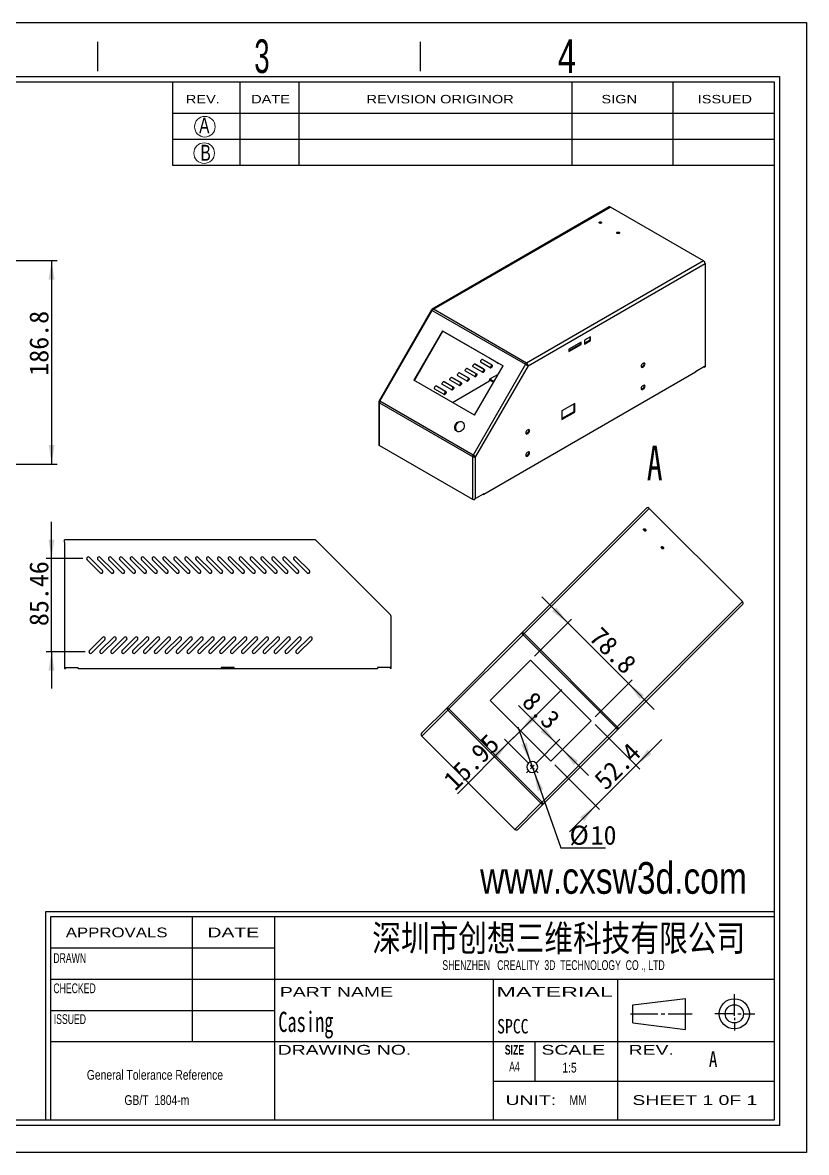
# Model space of a CAD drawing. Header units: millimetres. Extents: x 2 to 295, y 1 to 209.
# Drawn here: x 151.1 to 295.1, y 1.3 to 208.7 of the extents above; entities that cross this region are included whole.
import ezdxf

# ---------------------------------------------------------------- set-up
doc = ezdxf.new("R2010")
doc.units = ezdxf.units.MM
doc.linetypes.add('CENTER', pattern=[10.16, 6.35, -1.27, 1.27, -1.27])
doc.linetypes.add('CENTERX2', pattern=[20.32, 12.7, -2.54, 2.54, -2.54])
doc.layers.add('DIM', color=5, linetype='Continuous')
doc.layers.add('SLD-0', color=179, linetype='Continuous')
doc.layers.add('中心线', color=1, linetype='CENTER', lineweight=25)
doc.styles.add('SLDTEXTSTYLE0', font='arial.ttf', dxfattribs={"width": 0.7584})
doc.styles.add('SLDTEXTSTYLE1', font='arial.ttf', dxfattribs={"width": 0.63516})
doc.styles.add('SLDTEXTSTYLE10', font='', dxfattribs={"width": 0.8})
doc.styles.add('SLDTEXTSTYLE11', font='', dxfattribs={"width": 0.67})
doc.styles.add('SLDTEXTSTYLE12', font='')
doc.styles.add('SLDTEXTSTYLE2', font='GOTHIC.TTF', dxfattribs={"width": 0.7304})
doc.styles.add('SLDTEXTSTYLE3', font='GOTHIC.TTF', dxfattribs={"width": 0.61171})
doc.styles.add('SLDTEXTSTYLE4', font='arialbd.ttf', dxfattribs={"width": 0.63516})
doc.styles.add('SLDTEXTSTYLE5', font='arial.ttf', dxfattribs={"width": 1.422})
doc.styles.add('SLDTEXTSTYLE6', font='arial.ttf', dxfattribs={"width": 1.2324})
doc.styles.add('SLDTEXTSTYLE7', font='arial.ttf', dxfattribs={"width": 1.7064})
doc.styles.add('SLDTEXTSTYLE8', font='', dxfattribs={"width": 0.8, "bigfont": 'bigfont'})
doc.styles.add('SLDTEXTSTYLE9', font='', dxfattribs={"width": 0.8})
doc.styles.get('SLDTEXTSTYLE10').set_extended_font_data('宋体', bold=True)
doc.styles.get('SLDTEXTSTYLE11').set_extended_font_data('宋体')
doc.styles.get('SLDTEXTSTYLE12').set_extended_font_data('宋体')
doc.styles.get('SLDTEXTSTYLE8').set_extended_font_data('宋体', bold=True)
doc.styles.get('SLDTEXTSTYLE9').set_extended_font_data('宋体')
doc.dimstyles.new('SLDDIMSTYLE0', dxfattribs={"dimtxt": 3.5, "dimasz": 3.5, "dimexe": 0, "dimexo": 0.0625, "dimgap": 0.875, "dimtad": 2, "dimlfac": 5, "dimrnd": 1e-09, "dimzin": 12, "dimdsep": 46, "dimtxsty": 'SLDTEXTSTYLE11', "dimsah": 1, "dimcen": 0.09, "dimadec": 0, "dimazin": 3, "dimtfac": 1, "dimtofl": 0, "dimtmove": 0, "dimatfit": 3, "dimfxl": 0, "dimfrac": 2, "dimtolj": 1, "dimtzin": 12, "dimarcsym": 0})
doc.dimstyles.new('SLDDIMSTYLE1', dxfattribs={"dimtxt": 3.5, "dimasz": 3.5, "dimexe": 0, "dimexo": 0.0625, "dimgap": 0.875, "dimtad": 2, "dimlfac": 5, "dimrnd": 1e-09, "dimzin": 12, "dimdsep": 46, "dimtxsty": 'SLDTEXTSTYLE11', "dimsah": 1, "dimcen": 0.09, "dimadec": 0, "dimazin": 3, "dimtfac": 1, "dimtmove": 0, "dimatfit": 0, "dimfxl": 0, "dimfrac": 2, "dimtolj": 1, "dimtzin": 12, "dimarcsym": 0})
doc.dimstyles.new('SLDDIMSTYLE3', dxfattribs={"dimtxt": 3.5, "dimasz": 3.5, "dimexe": 0, "dimexo": 0.0625, "dimgap": 0.875, "dimtad": 0, "dimtih": 1, "dimtoh": 1, "dimlfac": 5, "dimrnd": 1e-09, "dimzin": 12, "dimdsep": 46, "dimtxsty": 'SLDTEXTSTYLE11', "dimsah": 1, "dimcen": 0, "dimadec": 0, "dimazin": 3, "dimtfac": 1, "dimtmove": 0, "dimatfit": 3, "dimfxl": 0, "dimfrac": 2, "dimtolj": 1, "dimtzin": 12, "dimarcsym": 0})

# ---------------------------------------------------------------- blocks, each defined once
blk = doc.blocks.new('SW_NOTE_0')
at = {"layer": 'SLD-0', "color": 0, "char_height": 1.7927, "attachment_point": 2, "style": 'SLDTEXTSTYLE0'}
for s, insert in [('General Tolerance Reference ', (13.02, 2.31)), (' GB/T  1804-m', (13.11, -2.32))]:
    blk.add_mtext(s, dxfattribs=dict(at, insert=insert))
blk = doc.blocks.new('_D_30')
at = {"layer": 'DIM'}
for p, q in [((132.64, 165), (157.48, 165)), ((156.48, 165), (156.48, 127.64)), ((139.19, 127.64), (157.48, 127.64))]:
    blk.add_line(p, q, dxfattribs=at)
for points in [[(156.48, 165), (155.94, 161.5), (157.02, 161.5)], [(156.48, 127.64), (157.02, 131.14), (155.94, 131.14)]]:
    blk.add_solid(points, dxfattribs=at)
at = {"layer": 'DIM', "insert": (152.4, 143.86), "char_height": 3.5, "attachment_point": 1, "rotation": 90, "style": 'SLDTEXTSTYLE12'}
blk.add_mtext('186.8', dxfattribs=at)
blk = doc.blocks.new('_D_31')
at = {"layer": 'DIM'}
for p, q in [((156.46, 110.29), (156.46, 117.02)), ((162.21, 110.29), (155.46, 110.29)), ((156.46, 93.2), (156.46, 110.29)), ((162.63, 93.2), (155.46, 93.2)), ((156.46, 93.2), (156.46, 86.47))]:
    blk.add_line(p, q, dxfattribs=at)
for points in [[(156.46, 110.29), (157, 113.79), (155.92, 113.79)], [(156.46, 93.2), (155.92, 89.7), (157, 89.7)]]:
    blk.add_solid(points, dxfattribs=at)
at = {"layer": 'DIM', "insert": (152.39, 97.9), "char_height": 3.5, "attachment_point": 1, "rotation": 90, "style": 'SLDTEXTSTYLE12'}
blk.add_mtext('85.46', dxfattribs=at)
blk = doc.blocks.new('_D_36')
at = {"layer": 'DIM'}
for p, q in [((256.3, 79.82), (264.5, 71.62)), ((263.79, 72.33), (268.55, 77.09)), ((248.89, 72.41), (257.09, 64.21)), ((256.38, 64.92), (263.79, 72.33)), ((256.38, 64.92), (251.62, 60.16))]:
    blk.add_line(p, q, dxfattribs=at)
for points in [[(263.79, 72.33), (266.65, 74.42), (265.89, 75.19)], [(256.38, 64.92), (253.53, 62.82), (254.29, 62.06)]]:
    blk.add_solid(points, dxfattribs=at)
at = {"layer": 'DIM', "insert": (255.77, 70.07), "char_height": 3.5, "attachment_point": 1, "rotation": 45, "style": 'SLDTEXTSTYLE12'}
blk.add_mtext('52.4', dxfattribs=at)
blk = doc.blocks.new('_D_37')
at = {"layer": 'DIM'}
for p, q in [((251.27, 98.49), (246.51, 103.25)), ((245.16, 92.38), (251.98, 99.2)), ((262.41, 87.35), (251.27, 98.49)), ((256.3, 81.24), (263.12, 88.05)), ((262.41, 87.35), (267.17, 82.59))]:
    blk.add_line(p, q, dxfattribs=at)
for points in [[(251.27, 98.49), (249.18, 101.35), (248.41, 100.59)], [(262.41, 87.35), (264.51, 84.49), (265.27, 85.25)]]:
    blk.add_solid(points, dxfattribs=at)
at = {"layer": 'DIM', "insert": (257.46, 98.06), "char_height": 3.5, "attachment_point": 1, "rotation": 315, "style": 'SLDTEXTSTYLE12'}
blk.add_mtext('78.8', dxfattribs=at)
blk = doc.blocks.new('_D_38')
at = {"layer": 'DIM'}
for p, q in [((249.14, 76.42), (242.24, 83.32)), ((245.46, 72.74), (249.84, 77.12)), ((249.14, 76.42), (250.31, 75.24)), ((250.31, 75.24), (255.07, 70.48))]:
    blk.add_line(p, q, dxfattribs=at)
for points in [[(249.14, 76.42), (247.04, 79.27), (246.28, 78.51)], [(250.31, 75.24), (252.4, 72.39), (253.16, 73.15)]]:
    blk.add_solid(points, dxfattribs=at)
at = {"layer": 'DIM', "insert": (245.12, 86.2), "char_height": 3.5, "attachment_point": 1, "rotation": 315, "style": 'SLDTEXTSTYLE12'}
blk.add_mtext('8.3', dxfattribs=at)
blk = doc.blocks.new('_D_39')
at = {"layer": 'DIM'}
for p, q in [((242.6, 78.7), (247.36, 83.46)), ((244.05, 72.74), (239.63, 77.16)), ((242.6, 78.7), (240.34, 76.45)), ((240.34, 76.45), (231, 67.11))]:
    blk.add_line(p, q, dxfattribs=at)
for points in [[(242.6, 78.7), (245.45, 80.8), (244.69, 81.56)], [(240.34, 76.45), (237.49, 74.35), (238.25, 73.59)]]:
    blk.add_solid(points, dxfattribs=at)
at = {"layer": 'DIM', "insert": (228.12, 69.99), "char_height": 3.5, "attachment_point": 1, "rotation": 45, "style": 'SLDTEXTSTYLE12'}
blk.add_mtext('15.95', dxfattribs=at)
blk = doc.blocks.new('_D_40')
at = {"layer": 'DIM'}
for p, q in [((244.42, 72.98), (242.17, 79.32)), ((244.42, 72.98), (245.09, 71.09)), ((245.09, 71.09), (250.01, 57.2)), ((250.01, 57.2), (258.19, 57.2))]:
    blk.add_line(p, q, dxfattribs=at)
blk.add_arc((244.75, 72.04), 1, 270, 334.5193, dxfattribs=at)
for points in [[(244.42, 72.98), (243.76, 76.46), (242.74, 76.1)], [(245.09, 71.09), (245.75, 67.61), (246.76, 67.97)]]:
    blk.add_solid(points, dxfattribs=at)
at = {"layer": 'DIM', "char_height": 3.5, "attachment_point": 1, "style": 'SLDTEXTSTYLE12'}
for s, insert in [('%%c', (251.6, 61.27)), ('10', (255.47, 61.27))]:
    blk.add_mtext(s, dxfattribs=dict(at, insert=insert))
blk = doc.blocks.new('SW_CENTERMARKSYMBOL_15')
at = {"layer": '中心线', "color": 0}
for p, q in [((-0.71, 0.71), (-1.06, 1.06)), ((0, 0), (-0.35, 0.35)), ((0, 0), (-0.35, -0.35)), ((0, 0), (0.35, 0.35)), ((0, 0), (0.35, -0.35)), ((0.71, 0.71), (1.06, 1.06)), ((-0.71, -0.71), (-1.06, -1.06)), ((0.71, -0.71), (1.06, -1.06))]:
    blk.add_line(p, q, dxfattribs=at)

msp = doc.modelspace()

# ---------------------------------------------------------------- linework, layer by layer
at = {"color": 7, "linetype": 'Continuous', "lineweight": 25}
for p, q in [((258.9082, 174.8434), (226.3989, 156.0762)), ((226.5989, 156.0564), (259.1082, 174.8236)), ((276.2201, 164.9451), (259.1082, 174.8236)), ((276.2201, 164.9451), (243.7109, 146.1779)), ((243.9937, 145.688), (276.503, 164.4552)), ((276.503, 164.4552), (276.503, 145.5114)), ((226.2525, 155.9298), (216.6182, 139.2427)), ((216.7646, 139.1582), (226.3989, 155.8453)), ((226.3989, 155.8453), (243.5109, 145.9668)), ((243.7109, 146.1779), (226.5989, 156.0564)), ((228.2591, 152.1108), (223.0191, 143.0349)), ((223.1191, 142.9771), (228.3591, 152.0531)), ((228.2591, 152.1108), (239.4031, 145.6775)), ((228.3591, 152.0531), (228.2591, 152.1108)), ((228.3591, 152.0531), (239.4031, 145.6775)), ((253.7341, 150.0209), (251.4714, 148.7146)), ((253.5927, 149.6779), (251.4714, 148.4533)), ((251.4714, 148.29), (253.7341, 149.5963)), ((253.5927, 149.9392), (253.5927, 149.6779)), ((253.7341, 149.5963), (253.5927, 149.6779)), ((253.7341, 149.5963), (253.7341, 150.0209)), ((255.4736, 151.025), (254.3423, 150.3719)), ((255.3322, 150.3881), (254.3423, 149.8166)), ((254.3423, 150.3719), (254.3423, 149.6534)), ((254.3423, 149.6534), (255.4736, 150.3065)), ((255.3322, 150.9434), (255.3322, 150.3881)), ((255.4736, 150.3065), (255.3322, 150.3881)), ((255.4736, 150.3065), (255.4736, 151.025)), ((251.4714, 148.7146), (251.4714, 148.29)), ((234.372, 144.2906), (232.8116, 145.1917)), ((232.8134, 145.1907), (234.5134, 144.209)), ((243.5109, 145.9668), (233.8766, 129.2796)), ((235.6277, 144.5058), (233.9277, 145.4875)), ((234.1631, 136.6016), (239.4031, 145.6775)), ((235.7862, 145.107), (234.2258, 146.0081)), ((234.2277, 146.0071), (235.9277, 145.0254)), ((243.9937, 145.688), (234.3594, 129.0009)), ((237.0419, 145.3222), (235.3419, 146.3039)), ((237.2005, 145.9234), (235.64, 146.8245)), ((235.6419, 146.8235), (237.3419, 145.8418)), ((238.4561, 146.1386), (236.7561, 147.1203)), ((237.3419, 145.8418), (237.2005, 145.9234)), ((264.9064, 145.5125), (265.0479, 145.5941)), ((265.0479, 145.4308), (264.9064, 145.5125)), ((265.1893, 146.1657), (265.0479, 146.0841)), ((265.1893, 145.5125), (265.0479, 145.5941)), ((265.0479, 145.4308), (265.1893, 145.5125)), ((274.7352, 144.6542), (276.3616, 145.5931)), ((276.2201, 145.5114), (276.3616, 145.4298)), ((276.3616, 145.4298), (276.3616, 145.5931)), ((276.503, 145.5114), (276.3616, 145.4298)), ((231.5436, 142.6578), (229.9832, 143.5589)), ((229.985, 143.5579), (231.685, 142.5761)), ((232.7992, 142.8729), (231.0992, 143.8546)), ((232.9578, 143.4742), (231.3974, 144.3753)), ((231.3992, 144.3743), (233.0992, 143.3926)), ((234.2134, 143.6893), (232.5134, 144.6711)), ((233.0992, 143.3926), (232.9578, 143.4742)), ((234.5134, 144.209), (234.372, 144.2906)), ((235.9277, 145.0254), (235.7862, 145.107)), ((274.7352, 144.4909), (235.8443, 122.0397)), ((236.905, 143.0622), (236.9757, 143.103)), ((236.9757, 143.2664), (238.5285, 144.1628)), ((236.9757, 143.103), (236.9757, 143.2664)), ((236.9757, 143.2664), (237.7522, 142.8181)), ((236.9757, 143.103), (237.6815, 142.6956)), ((274.7352, 144.6542), (274.7352, 144.4909)), ((234.1631, 136.6016), (223.0191, 143.0349)), ((228.5566, 140.4237), (226.8566, 141.4054)), ((228.7152, 141.025), (227.1547, 141.9261)), ((227.1566, 141.925), (228.8566, 140.9433)), ((229.9708, 141.2401), (228.2708, 142.2218)), ((230.1294, 141.8414), (228.5689, 142.7425)), ((228.5708, 142.7414), (230.2708, 141.7597)), ((228.8566, 140.9433), (228.7152, 141.025)), ((231.385, 142.0565), (229.685, 143.0382)), ((230.0798, 138.9588), (236.905, 142.8989)), ((230.2708, 141.7597), (230.1294, 141.8414)), ((231.685, 142.5761), (231.5436, 142.6578)), ((236.905, 142.8989), (236.905, 143.0622)), ((264.9064, 141.4298), (265.0479, 141.5114)), ((265.0479, 141.3481), (264.9064, 141.4298)), ((265.1893, 142.083), (265.0479, 142.0014)), ((265.1893, 141.4298), (265.0479, 141.5114)), ((265.0479, 141.3481), (265.1893, 141.4298)), ((216.5646, 139.0427), (216.5646, 131.2243)), ((233.8766, 129.2796), (216.7646, 139.1582)), ((216.6817, 138.8794), (233.7937, 129.0009)), ((216.6817, 131.061), (216.6817, 138.8794)), ((252.5462, 138.7364), (250.1986, 137.3811)), ((250.1986, 137.3811), (250.1986, 135.8134)), ((252.4048, 137.2503), (250.1986, 135.9767)), ((250.1986, 135.8134), (252.5462, 137.1686)), ((252.4048, 138.6547), (252.4048, 137.2503)), ((252.5462, 137.1686), (252.4048, 137.2503)), ((252.5462, 137.1686), (252.5462, 138.7364)), ((243.6932, 133.2664), (243.8346, 133.348)), ((243.8346, 133.1847), (243.6932, 133.2664)), ((243.9761, 133.9196), (243.8346, 133.838)), ((243.9761, 133.2664), (243.8346, 133.348)), ((243.8346, 133.1847), (243.9761, 133.2664)), ((216.6817, 131.061), (233.7937, 121.1825)), ((233.7937, 129.0009), (233.7937, 121.1825)), ((234.3594, 121.3458), (234.3594, 129.0009)), ((243.6932, 129.1837), (243.8346, 129.2653)), ((243.8346, 129.102), (243.6932, 129.1837)), ((243.9761, 129.8369), (243.8346, 129.7552)), ((243.9761, 129.1837), (243.8346, 129.2653)), ((243.8346, 129.102), (243.9761, 129.1837)), ((234.1801, 121.1227), (234.1801, 121.286)), ((235.8443, 122.203), (234.3594, 121.3458)), ((235.7029, 122.1213), (235.7029, 122.1214)), ((235.7029, 122.1213), (235.8443, 122.0397)), ((235.8443, 122.0397), (235.8443, 122.203)), ((265.7715, 119.5841), (242.784, 96.5966)), ((243.2668, 96.5138), (266.2544, 119.5013)), ((283.3663, 102.3893), (266.2544, 119.5013)), ((204.8136, 113.7145), (158.8386, 113.7145)), ((158.8386, 113.3145), (158.8386, 113.7145)), ((158.8386, 113.3145), (158.8386, 90.1145)), ((218.7215, 99.9724), (205.0965, 113.5974)), ((165.4045, 107.674), (163.0004, 110.0781)), ((163.4246, 110.5024), (165.8288, 108.0982)), ((167.4045, 107.674), (165.0004, 110.0781)), ((165.4246, 110.5024), (167.8288, 108.0982)), ((169.4045, 107.674), (167.0004, 110.0781)), ((167.4246, 110.5024), (169.8288, 108.0982)), ((171.4045, 107.674), (169.0004, 110.0781)), ((169.4246, 110.5024), (171.8288, 108.0982)), ((173.4045, 107.674), (171.0004, 110.0781)), ((171.4246, 110.5024), (173.8288, 108.0982)), ((175.4045, 107.674), (173.0004, 110.0781)), ((173.4246, 110.5024), (175.8288, 108.0982)), ((177.4045, 107.674), (175.0004, 110.0781)), ((175.4246, 110.5024), (177.8288, 108.0982)), ((179.4045, 107.674), (177.0004, 110.0781)), ((177.4246, 110.5024), (179.8288, 108.0982)), ((181.4045, 107.674), (179.0004, 110.0781)), ((179.4246, 110.5024), (181.8288, 108.0982)), ((183.4045, 107.674), (181.0004, 110.0781)), ((181.4246, 110.5024), (183.8288, 108.0982)), ((185.4045, 107.674), (183.0004, 110.0781)), ((183.4246, 110.5024), (185.8288, 108.0982)), ((187.4045, 107.674), (185.0004, 110.0781)), ((185.4246, 110.5024), (187.8288, 108.0982)), ((189.4045, 107.674), (187.0004, 110.0781)), ((187.4246, 110.5024), (189.8288, 108.0982)), ((191.4045, 107.674), (189.0004, 110.0781)), ((189.4246, 110.5024), (191.8288, 108.0982)), ((193.4045, 107.674), (191.0004, 110.0781)), ((191.4246, 110.5024), (193.8288, 108.0982)), ((195.4045, 107.674), (193.0004, 110.0781)), ((193.4246, 110.5024), (195.8288, 108.0982)), ((197.4045, 107.674), (195.0004, 110.0781)), ((195.4246, 110.5024), (197.8288, 108.0982)), ((199.4045, 107.674), (197.0004, 110.0781)), ((197.4246, 110.5024), (199.8288, 108.0982)), ((201.4045, 107.674), (199.0004, 110.0781)), ((199.4246, 110.5024), (201.8288, 108.0982)), ((203.4045, 107.674), (201.0004, 110.0781)), ((201.4246, 110.5024), (203.8288, 108.0982)), ((283.3663, 102.3893), (260.3788, 79.4018)), ((260.4617, 78.9189), (283.4492, 101.9064)), ((218.8386, 90.1145), (218.8386, 99.6895)), ((163.4208, 93.4097), (165.825, 95.8139)), ((165.4208, 93.4097), (167.825, 95.8139)), ((167.4208, 93.4097), (169.825, 95.8139)), ((169.4208, 93.4097), (171.825, 95.8139)), ((171.4208, 93.4097), (173.825, 95.8139)), ((173.4208, 93.4097), (175.825, 95.8139)), ((175.4208, 93.4097), (177.825, 95.8139)), ((177.4208, 93.4097), (179.825, 95.8139)), ((179.4208, 93.4097), (181.825, 95.8139)), ((181.4208, 93.4097), (183.825, 95.8139)), ((183.4208, 93.4097), (185.825, 95.8139)), ((185.4208, 93.4097), (187.825, 95.8139)), ((187.4208, 93.4097), (189.825, 95.8139)), ((189.4208, 93.4097), (191.825, 95.8139)), ((191.4208, 93.4097), (193.825, 95.8139)), ((193.4208, 93.4097), (195.825, 95.8139)), ((195.4208, 93.4097), (197.825, 95.8139)), ((197.4208, 93.4097), (199.825, 95.8139)), ((199.4208, 93.4097), (201.825, 95.8139)), ((201.4208, 93.4097), (203.825, 95.8139)), ((229.159, 82.9716), (242.784, 96.5966)), ((229.4419, 82.6888), (243.0668, 96.3138)), ((242.784, 96.5966), (243.0668, 96.3138)), ((243.0668, 96.3138), (243.1751, 96.422)), ((243.0668, 96.3138), (260.1788, 79.2018)), ((243.1751, 96.422), (243.2668, 96.5138)), ((260.3788, 79.4018), (243.2668, 96.5138)), ((166.2492, 95.3896), (163.8451, 92.9855)), ((168.2492, 95.3896), (165.8451, 92.9855)), ((170.2492, 95.3896), (167.8451, 92.9855)), ((172.2492, 95.3896), (169.8451, 92.9855)), ((174.2492, 95.3896), (171.8451, 92.9855)), ((176.2492, 95.3896), (173.8451, 92.9855)), ((178.2492, 95.3896), (175.8451, 92.9855)), ((180.2492, 95.3896), (177.8451, 92.9855)), ((182.2492, 95.3896), (179.8451, 92.9855)), ((184.2492, 95.3896), (181.8451, 92.9855)), ((186.2492, 95.3896), (183.8451, 92.9855)), ((188.2492, 95.3896), (185.8451, 92.9855)), ((190.2492, 95.3896), (187.8451, 92.9855)), ((192.2492, 95.3896), (189.8451, 92.9855)), ((194.2492, 95.3896), (191.8451, 92.9855)), ((196.2492, 95.3896), (193.8451, 92.9855)), ((198.2492, 95.3896), (195.8451, 92.9855)), ((200.2492, 95.3896), (197.8451, 92.9855)), ((202.2492, 95.3896), (199.8451, 92.9855)), ((204.2492, 95.3896), (201.8451, 92.9855)), ((244.4498, 91.6721), (237.0393, 84.2617)), ((244.4498, 91.6721), (255.5938, 80.5281)), ((158.8386, 90.1145), (159.0386, 90.1145)), ((159.0386, 90.3145), (161.3386, 90.3145)), ((159.0386, 90.3145), (159.0386, 90.1145)), ((161.3386, 90.1145), (161.3386, 90.3145)), ((161.3386, 90.1145), (187.6386, 90.1145)), ((190.0386, 90.3145), (187.6386, 90.3145)), ((187.6386, 90.3145), (187.6386, 90.1145)), ((187.6386, 90.1145), (190.0386, 90.1145)), ((190.0386, 90.1145), (190.0386, 90.3145)), ((190.0386, 90.1145), (216.3386, 90.1145)), ((218.4386, 90.3145), (216.3386, 90.3145)), ((216.3386, 90.3145), (216.3386, 90.1145)), ((218.6386, 90.3145), (218.4386, 90.3145)), ((218.6386, 90.3145), (218.6386, 90.1145)), ((218.8386, 90.1145), (218.6386, 90.1145)), ((229.159, 82.9716), (224.4715, 78.2841)), ((229.2419, 82.8888), (229.159, 82.9716)), ((248.1833, 73.1177), (237.0393, 84.2617)), ((224.4544, 77.7013), (229.2419, 82.4888)), ((229.4419, 82.6888), (229.2419, 82.8888)), ((229.2419, 82.4888), (229.4419, 82.6888)), ((229.2419, 82.4888), (246.3539, 65.3768)), ((246.5539, 65.5768), (229.4419, 82.6888)), ((260.1788, 79.2018), (246.5539, 65.5768)), ((260.4617, 78.9189), (246.8367, 65.2939)), ((248.1833, 73.1177), (255.5938, 80.5281)), ((260.3788, 79.4018), (260.1788, 79.2018)), ((260.1788, 79.2018), (260.3788, 79.0018)), ((260.3788, 79.0018), (260.4617, 78.9189)), ((224.4094, 78.1462), (224.3094, 78.0462)), ((224.4544, 77.7013), (241.5663, 60.5893)), ((246.3539, 65.3768), (241.5663, 60.5893)), ((242.1492, 60.6064), (246.8367, 65.2939)), ((246.4456, 65.4686), (246.3539, 65.3768)), ((246.5539, 65.5768), (246.4456, 65.4686)), ((246.8367, 65.2939), (246.5539, 65.5768)), ((241.9113, 60.4443), (242.0113, 60.5443))]:
    msp.add_line(p, q, dxfattribs=at)
at = {"color": 8, "linetype": 'Continuous', "lineweight": 25}
for p, q in [((257.4465, 171.8641), (257.4465, 172.0682)), ((260.6991, 169.9864), (260.6991, 170.1905)), ((265.285, 115.4206), (265.535, 115.6706)), ((268.5377, 112.1679), (268.7877, 112.4179))]:
    msp.add_line(p, q, dxfattribs=at)
at = {"color": 7, "linetype": 'Continuous', "lineweight": 25, "flags": 128}
for points in [[(257.0929, 171.8641), (257.0387, 171.9109), (257.0197, 171.9662), (257.0387, 172.0214), (257.0929, 172.0682), (257.174, 172.0995), (257.2697, 172.1105), (257.3653, 172.0995), (257.4465, 172.0682)], [(257.4465, 172.0682), (257.5006, 172.0214), (257.5197, 171.9662), (257.5006, 171.9109), (257.4465, 171.8641), (257.3653, 171.8328), (257.2697, 171.8219), (257.174, 171.8328), (257.0929, 171.8641)], [(260.3456, 169.9864), (260.2914, 170.0332), (260.2724, 170.0884), (260.2914, 170.1437), (260.3456, 170.1905), (260.4267, 170.2218), (260.5224, 170.2328), (260.618, 170.2218), (260.6991, 170.1905)], [(260.6991, 170.1905), (260.7533, 170.1437), (260.7724, 170.0884), (260.7533, 170.0332), (260.6991, 169.9864), (260.618, 169.9551), (260.5224, 169.9441), (260.4267, 169.9551), (260.3456, 169.9864)], [(232.5134, 144.6711), (232.4764, 144.7074), (232.4554, 144.763), (232.4523, 144.833), (232.4675, 144.9115), (232.4995, 144.9916), (232.5456, 145.0665), (232.6019, 145.1297), (232.6634, 145.1758)], [(233.9277, 145.4875), (233.8906, 145.5238), (233.8696, 145.5794), (233.8665, 145.6494), (233.8817, 145.7279), (233.9137, 145.808), (233.9598, 145.8829), (234.0161, 145.9461), (234.0777, 145.9922)], [(235.3419, 146.3039), (235.3048, 146.3402), (235.2838, 146.3958), (235.2808, 146.4658), (235.2959, 146.5443), (235.3279, 146.6244), (235.374, 146.6993), (235.4303, 146.7625), (235.4919, 146.8086)], [(237.0505, 145.4186), (237.112, 145.4647), (237.1683, 145.528), (237.2144, 145.6029), (237.2464, 145.683), (237.2616, 145.7615), (237.2585, 145.8315), (237.2375, 145.8871), (237.2005, 145.9234)], [(237.3419, 145.8418), (237.379, 145.8054), (237.3999, 145.7499), (237.403, 145.6798), (237.3879, 145.6014), (237.3559, 145.5212), (237.3097, 145.4463), (237.2535, 145.3831), (237.1919, 145.337)], [(243.5109, 145.9668), (243.5396, 145.9502), (243.5699, 145.9327), (243.6016, 145.9144), (243.6344, 145.8955), (243.6678, 145.8761), (243.7017, 145.8566), (243.7357, 145.837), (243.7695, 145.8175)], [(243.7695, 145.8175), (243.8027, 145.7983), (243.835, 145.7797), (243.8661, 145.7617), (243.8957, 145.7446), (243.9235, 145.7285), (243.9493, 145.7136), (243.9728, 145.7001), (243.9937, 145.688)], [(265.0479, 146.0841), (264.9396, 145.9967), (264.8479, 145.873), (264.7865, 145.7316), (264.765, 145.5942), (264.7865, 145.4816), (264.8479, 145.411), (264.9396, 145.3932), (265.0479, 145.4308)], [(264.7901, 145.4742), (264.7982, 145.4749), (264.9064, 145.5125)], [(265.1893, 145.5125), (265.2975, 145.5998), (265.3893, 145.7236), (265.4506, 145.865), (265.4721, 146.0024), (265.4506, 146.1149), (265.3893, 146.1855), (265.2975, 146.2033), (265.1893, 146.1657)], [(229.685, 143.0382), (229.6479, 143.0746), (229.627, 143.1301), (229.6239, 143.2002), (229.639, 143.2786), (229.671, 143.3588), (229.7172, 143.4337), (229.7734, 143.4969), (229.835, 143.543)], [(231.0992, 143.8546), (231.0621, 143.891), (231.0412, 143.9466), (231.0381, 144.0166), (231.0532, 144.0951), (231.0853, 144.1752), (231.1314, 144.2501), (231.1877, 144.3133), (231.2492, 144.3594)], [(232.8078, 142.9694), (232.8694, 143.0155), (232.9257, 143.0787), (232.9718, 143.1536), (233.0038, 143.2338), (233.0189, 143.3122), (233.0159, 143.3823), (232.9949, 143.4379), (232.9578, 143.4742)], [(233.0992, 143.3926), (233.1363, 143.3562), (233.1573, 143.3006), (233.1603, 143.2306), (233.1452, 143.1521), (233.1132, 143.072), (233.0671, 142.9971), (233.0108, 142.9339), (232.9492, 142.8878)], [(234.222, 143.7858), (234.2836, 143.8319), (234.3399, 143.8952), (234.386, 143.9701), (234.418, 144.0502), (234.4331, 144.1287), (234.4301, 144.1987), (234.4091, 144.2543), (234.372, 144.2906)], [(234.5134, 144.209), (234.5505, 144.1726), (234.5715, 144.1171), (234.5746, 144.047), (234.5594, 143.9686), (234.5274, 143.8884), (234.4813, 143.8135), (234.425, 143.7503), (234.3634, 143.7042)], [(235.6362, 144.6022), (235.6978, 144.6483), (235.7541, 144.7116), (235.8002, 144.7865), (235.8322, 144.8666), (235.8473, 144.9451), (235.8443, 145.0151), (235.8233, 145.0707), (235.7862, 145.107)], [(235.9277, 145.0254), (235.9647, 144.989), (235.9857, 144.9335), (235.9888, 144.8634), (235.9736, 144.785), (235.9416, 144.7048), (235.8955, 144.6299), (235.8392, 144.5667), (235.7777, 144.5206)], [(226.8566, 141.4054), (226.8195, 141.4418), (226.7985, 141.4973), (226.7955, 141.5674), (226.8106, 141.6458), (226.8426, 141.726), (226.8887, 141.8009), (226.945, 141.8641), (227.0066, 141.9102)], [(228.2708, 142.2218), (228.2337, 142.2582), (228.2127, 142.3137), (228.2097, 142.3838), (228.2248, 142.4622), (228.2568, 142.5424), (228.303, 142.6173), (228.3592, 142.6805), (228.4208, 142.7266)], [(228.5652, 140.5202), (228.6268, 140.5663), (228.683, 140.6295), (228.7292, 140.7044), (228.7612, 140.7846), (228.7763, 140.863), (228.7732, 140.9331), (228.7523, 140.9886), (228.7152, 141.025)], [(229.9794, 141.3366), (230.041, 141.3827), (230.0972, 141.4459), (230.1434, 141.5208), (230.1754, 141.601), (230.1905, 141.6794), (230.1874, 141.7495), (230.1665, 141.805), (230.1294, 141.8414)], [(230.2708, 141.7597), (230.3079, 141.7234), (230.3289, 141.6678), (230.3319, 141.5978), (230.3168, 141.5193), (230.2848, 141.4392), (230.2387, 141.3643), (230.1824, 141.3011), (230.1208, 141.255)], [(231.3936, 142.153), (231.4552, 142.1991), (231.5115, 142.2623), (231.5576, 142.3372), (231.5896, 142.4174), (231.6047, 142.4958), (231.6017, 142.5659), (231.5807, 142.6215), (231.5436, 142.6578)], [(231.685, 142.5761), (231.7221, 142.5398), (231.7431, 142.4842), (231.7461, 142.4142), (231.731, 142.3357), (231.699, 142.2556), (231.6529, 142.1807), (231.5966, 142.1175), (231.535, 142.0714)], [(265.0479, 142.0014), (264.9396, 141.914), (264.8479, 141.7902), (264.7865, 141.6489), (264.765, 141.5115), (264.7865, 141.3989), (264.8479, 141.3283), (264.9396, 141.3105), (265.0479, 141.3481)], [(264.7901, 141.3915), (264.7982, 141.3922), (264.9064, 141.4298)], [(265.1893, 141.4298), (265.2975, 141.5171), (265.3893, 141.6409), (265.4506, 141.7823), (265.4721, 141.9197), (265.4506, 142.0322), (265.3893, 142.1028), (265.2975, 142.1206), (265.1893, 142.083)], [(216.7646, 139.1582), (216.7378, 139.1736), (216.7133, 139.1878), (216.6911, 139.2006), (216.6716, 139.2119), (216.6549, 139.2215), (216.6412, 139.2294), (216.6306, 139.2355), (216.6232, 139.2398)], [(228.8566, 140.9433), (228.8937, 140.907), (228.9146, 140.8514), (228.9177, 140.7814), (228.9026, 140.7029), (228.8706, 140.6228), (228.8244, 140.5479), (228.7682, 140.4847), (228.7066, 140.4386)], [(230.8943, 133.6505), (230.7153, 133.8006), (230.5913, 134.0087), (230.5324, 134.2579), (230.5434, 134.5281), (230.6232, 134.7974), (230.7655, 135.0439), (230.9588, 135.2476), (231.1873, 135.3922), (231.4326, 135.4658), (231.6748, 135.4625), (231.8943, 135.3826)], [(231.9431, 135.3515), (231.7748, 135.4048), (231.5326, 135.4081), (231.2873, 135.3344), (231.0588, 135.1899), (230.8655, 134.9861), (230.7232, 134.7396), (230.6433, 134.4704), (230.6324, 134.2002), (230.6913, 133.951), (230.8153, 133.7429), (230.9454, 133.6239)], [(231.8943, 135.3826), (232.0732, 135.2325), (232.1972, 135.0244), (232.2561, 134.7752), (232.2452, 134.505), (232.1653, 134.2358), (232.023, 133.9893), (231.8298, 133.7855), (231.6012, 133.6409), (231.3559, 133.5673), (231.1137, 133.5706), (230.8943, 133.6505)], [(243.8346, 133.838), (243.7264, 133.7506), (243.6346, 133.6268), (243.5733, 133.4855), (243.5518, 133.3481), (243.5733, 133.2355), (243.6346, 133.1649), (243.7264, 133.1471), (243.8346, 133.1847)], [(243.5769, 133.2281), (243.585, 133.2287), (243.6932, 133.2664)], [(243.9761, 133.2664), (244.0843, 133.3537), (244.1761, 133.4775), (244.2374, 133.6188), (244.2589, 133.7563), (244.2374, 133.8688), (244.1761, 133.9394), (244.0843, 133.9572), (243.9761, 133.9196)], [(234.3594, 129.0009), (234.315, 129.0265), (234.2614, 129.0575), (234.2006, 129.0925), (234.1352, 129.1303), (234.0674, 129.1695), (234, 129.2084), (233.9356, 129.2456), (233.8766, 129.2796)], [(243.8346, 129.7552), (243.7264, 129.6679), (243.6346, 129.5441), (243.5733, 129.4028), (243.5518, 129.2654), (243.5733, 129.1528), (243.6346, 129.0822), (243.7264, 129.0644), (243.8346, 129.102)], [(243.5769, 129.1454), (243.585, 129.146), (243.6932, 129.1837)], [(243.9761, 129.1837), (244.0843, 129.271), (244.1761, 129.3948), (244.2374, 129.5361), (244.2589, 129.6736), (244.2374, 129.7861), (244.1761, 129.8567), (244.0843, 129.8745), (243.9761, 129.8369)], [(265.285, 115.4206), (265.2269, 115.4978), (265.1966, 115.5822), (265.1988, 115.6611), (265.2332, 115.7224), (265.2945, 115.7568), (265.3734, 115.759), (265.4578, 115.7288), (265.535, 115.6706)], [(265.535, 115.6706), (265.5931, 115.5935), (265.6234, 115.509), (265.6211, 115.4301), (265.5868, 115.3689), (265.5255, 115.3345), (265.4466, 115.3322), (265.3622, 115.3625), (265.285, 115.4206)], [(268.5377, 112.1679), (268.4795, 112.2451), (268.4493, 112.3296), (268.4515, 112.4084), (268.4859, 112.4697), (268.5472, 112.5041), (268.6261, 112.5063), (268.7105, 112.4761), (268.7877, 112.4179)], [(268.7877, 112.4179), (268.8458, 112.3408), (268.8761, 112.2563), (268.8738, 112.1775), (268.8395, 112.1162), (268.7782, 112.0818), (268.6993, 112.0796), (268.6148, 112.1098), (268.5377, 112.1679)], [(242.784, 96.5966), (242.8106, 96.6123), (242.847, 96.6165), (242.8918, 96.6091), (242.9434, 96.5903), (242.9997, 96.5609), (243.0586, 96.522), (243.1178, 96.4751), (243.1751, 96.422)], [(175.426, 93.415), (175.4082, 93.3614), (175.3373, 93.2484)], [(246.8367, 65.2939), (246.8101, 65.2783), (246.7737, 65.2741), (246.7289, 65.2815), (246.6773, 65.3003), (246.621, 65.3297), (246.5621, 65.3686), (246.5029, 65.4155), (246.4456, 65.4686)]]:
    msp.add_lwpolyline(points, dxfattribs=at)
at = {"color": 8, "linetype": 'Continuous', "lineweight": 25, "flags": 128}
for points in [[(226.2525, 155.9298), (226.2575, 155.9269), (226.2755, 155.9165), (226.3059, 155.899), (226.3476, 155.8749), (226.3989, 155.8453)], [(226.3085, 156.0049), (226.3224, 156.0144), (226.3518, 156.0195), (226.3907, 156.0133), (226.4376, 155.9963), (226.4907, 155.9691)], [(216.5646, 139.0427), (216.5651, 139.031), (216.5704, 139.0036)], [(216.6232, 139.2398), (216.6191, 139.2422), (216.6182, 139.2427)]]:
    msp.add_lwpolyline(points, dxfattribs=at)
at = {"color": 7, "linetype": 'Continuous', "lineweight": 25}
for centre, radius, start, end in [((258.991, 174.6601), 0.2012, 54.382267, 114.307304), ((275.8889, 164.4272), 0.6147, 2.605484, 57.39452), ((226.5989, 155.7298), 0.4, 136.549531, 150), ((226.5989, 155.7298), 0.4, 119.997312, 136.549531), ((226.9727, 155.5158), 0.6616, 136.76166, 150.134862), ((226.8476, 155.6375), 0.4871, 120.695658, 137.110441), ((236.843, 147.2408), 0.1486, 179.853382, 234.185425), ((232.7513, 145.0532), 0.1509, 65.686264, 125.618173), ((234.1655, 145.8696), 0.1509, 65.686378, 125.618059), ((235.5797, 146.686), 0.1509, 65.686115, 125.618275), ((236.9626, 145.5413), 0.1509, 245.686044, 305.617449), ((237.104, 145.4597), 0.1509, 245.686044, 305.617449), ((238.3758, 146.3522), 0.1454, 245.159969, 300.910597), ((238.5172, 146.2706), 0.1454, 245.159969, 300.910597), ((244.0163, 145.6883), 0.5771, 121.95479, 151.144345), ((243.4283, 145.715), 0.5423, 34.689126, 58.591934), ((242.043, 146.824), 1.9984, 329.75881, 336.39306), ((243.3907, 145.6624), 0.6036, 2.432537, 36.770094), ((264.8107, 146.0538), 0.5172, 297.293594, 16.879067), ((229.9229, 143.4203), 0.1509, 65.686397, 125.618041), ((231.3371, 144.2368), 0.1509, 65.686264, 125.618173), ((234.1342, 143.9085), 0.1509, 245.686079, 305.617438), ((234.2756, 143.8269), 0.1509, 245.686079, 305.617438), ((235.5484, 144.7249), 0.1509, 245.686013, 305.617456), ((235.6898, 144.6433), 0.1509, 245.686013, 305.617456), ((227.0945, 141.7875), 0.1509, 65.686621, 125.618007), ((228.5087, 142.6039), 0.1509, 65.686099, 125.618148), ((229.8915, 141.4593), 0.1509, 245.686307, 305.61721), ((230.0329, 141.3776), 0.1509, 245.686307, 305.61721), ((231.3057, 142.2757), 0.1509, 245.686079, 305.617438), ((231.4471, 142.194), 0.1509, 245.686079, 305.617438), ((232.7199, 143.0921), 0.1509, 245.685818, 305.617509), ((232.8614, 143.0104), 0.1509, 245.685818, 305.617509), ((264.8107, 141.9711), 0.5172, 297.292511, 16.880069), ((216.9646, 139.0427), 0.4, 150, 180), ((216.9729, 139.0376), 0.404, 149.964809, 184.822937), ((216.7839, 139.083), 0.2278, 200.400894, 243.361621), ((217.2585, 138.8597), 0.5771, 148.856055, 178.043428), ((228.4773, 140.6429), 0.1509, 245.6867, 305.617007), ((228.6187, 140.5612), 0.1509, 245.6867, 305.617007), ((243.5975, 133.8077), 0.5172, 297.293594, 16.879067), ((216.7656, 131.2449), 0.2021, 185.845713, 245.473677), ((234.281, 128.9949), 0.4873, 162.890372, 179.300455), ((234.0766, 129.5467), 0.6148, 242.60986, 297.390202), ((234.4488, 128.9475), 0.6617, 149.864999, 163.237924), ((234.3367, 130.0568), 1.0562, 240.419007, 271.234922), ((243.5975, 129.725), 0.5172, 297.292511, 16.880069), ((234.0759, 121.7278), 0.614, 242.643318, 279.770655), ((234.1078, 121.8017), 0.5208, 277.977378, 298.888853), ((265.969, 119.2866), 0.3571, 36.950533, 123.578246), ((204.8136, 113.3145), 0.4, 67.5, 90), ((204.8136, 113.3145), 0.4, 45, 67.5), ((163.2125, 110.2903), 0.3, 90, 225), ((163.2125, 110.2903), 0.3, 45, 90), ((165.2125, 110.2903), 0.3, 90, 225), ((165.2125, 110.2903), 0.3, 45, 90), ((167.2125, 110.2903), 0.3, 90, 225), ((167.2125, 110.2903), 0.3, 45, 90), ((169.2125, 110.2903), 0.3, 90, 225), ((169.2125, 110.2903), 0.3, 45, 90), ((171.2125, 110.2903), 0.3, 90, 225), ((171.2125, 110.2903), 0.3, 45, 90), ((173.2125, 110.2903), 0.3, 90, 225), ((173.2125, 110.2903), 0.3, 45, 90), ((175.2125, 110.2903), 0.3, 90, 225), ((175.2125, 110.2903), 0.3, 45, 90), ((177.2125, 110.2903), 0.3, 90, 225), ((177.2125, 110.2903), 0.3, 45, 90), ((179.2125, 110.2903), 0.3, 90, 225), ((179.2125, 110.2903), 0.3, 45, 90), ((181.2125, 110.2903), 0.3, 90, 225), ((181.2125, 110.2903), 0.3, 45, 90), ((183.2125, 110.2903), 0.3, 90, 225), ((183.2125, 110.2903), 0.3, 45, 90), ((185.2125, 110.2903), 0.3, 90, 225), ((185.2125, 110.2903), 0.3, 45, 90), ((187.2125, 110.2903), 0.3, 90, 225), ((187.2125, 110.2903), 0.3, 45, 90), ((189.2125, 110.2903), 0.3, 90, 225), ((189.2125, 110.2903), 0.3, 45, 90), ((191.2125, 110.2903), 0.3, 90, 225), ((191.2125, 110.2903), 0.3, 45, 90), ((193.2125, 110.2903), 0.3, 90, 225), ((193.2125, 110.2903), 0.3, 45, 90), ((195.2125, 110.2903), 0.3, 90, 225), ((195.2125, 110.2903), 0.3, 45, 90), ((197.2125, 110.2903), 0.3, 90, 225), ((197.2125, 110.2903), 0.3, 45, 90), ((199.2125, 110.2903), 0.3, 90, 225), ((199.2125, 110.2903), 0.3, 45, 90), ((201.2125, 110.2903), 0.3, 90, 225), ((201.2125, 110.2903), 0.3, 45, 90), ((165.6167, 107.8861), 0.3, 270, 45), ((167.6167, 107.8861), 0.3, 270, 45), ((169.6167, 107.8861), 0.3, 270, 45), ((171.6167, 107.8861), 0.3, 270, 45), ((173.6167, 107.8861), 0.3, 270, 45), ((175.6167, 107.8861), 0.3, 270, 45), ((177.6167, 107.8861), 0.3, 270, 45), ((179.6167, 107.8861), 0.3, 270, 45), ((181.6167, 107.8861), 0.3, 270, 45), ((183.6167, 107.8861), 0.3, 270, 45), ((185.6167, 107.8861), 0.3, 270, 45), ((187.6167, 107.8861), 0.3, 270, 45), ((189.6167, 107.8861), 0.3, 270, 45), ((191.6167, 107.8861), 0.3, 270, 45), ((193.6167, 107.8861), 0.3, 270, 45), ((195.6167, 107.8861), 0.3, 270, 45), ((197.6167, 107.8861), 0.3, 270, 45), ((199.6167, 107.8861), 0.3, 270, 45), ((201.6167, 107.8861), 0.3, 270, 45), ((203.6167, 107.8861), 0.3, 270, 45), ((165.6167, 107.8861), 0.3, 225, 270), ((167.6167, 107.8861), 0.3, 225, 270), ((169.6167, 107.8861), 0.3, 225, 270), ((171.6167, 107.8861), 0.3, 225, 270), ((173.6167, 107.8861), 0.3, 225, 270), ((175.6167, 107.8861), 0.3, 225, 270), ((177.6167, 107.8861), 0.3, 225, 270), ((179.6167, 107.8861), 0.3, 225, 270), ((181.6167, 107.8861), 0.3, 225, 270), ((183.6167, 107.8861), 0.3, 225, 270), ((185.6167, 107.8861), 0.3, 225, 270), ((187.6167, 107.8861), 0.3, 225, 270), ((189.6167, 107.8861), 0.3, 225, 270), ((191.6167, 107.8861), 0.3, 225, 270), ((193.6167, 107.8861), 0.3, 225, 270), ((195.6167, 107.8861), 0.3, 225, 270), ((197.6167, 107.8861), 0.3, 225, 270), ((199.6167, 107.8861), 0.3, 225, 270), ((201.6167, 107.8861), 0.3, 225, 270), ((203.6167, 107.8861), 0.3, 225, 270), ((283.1517, 102.1039), 0.3571, 326.421754, 53.049467), ((218.4386, 99.6895), 0.4, 0, 45), ((166.0371, 95.6017), 0.3, 90, 135), ((166.0371, 95.6017), 0.3, 315, 90), ((168.0371, 95.6017), 0.3, 90, 135), ((168.0371, 95.6017), 0.3, 315, 90), ((170.0371, 95.6017), 0.3, 90, 135), ((170.0371, 95.6017), 0.3, 315, 90), ((172.0371, 95.6017), 0.3, 90, 135), ((172.0371, 95.6017), 0.3, 315, 90), ((174.0371, 95.6017), 0.3, 90, 135), ((174.0371, 95.6017), 0.3, 315, 90), ((176.0371, 95.6017), 0.3, 90, 135), ((176.0371, 95.6017), 0.3, 315, 90), ((178.0371, 95.6017), 0.3, 90, 135), ((178.0371, 95.6017), 0.3, 315, 90), ((180.0371, 95.6017), 0.3, 90, 135), ((180.0371, 95.6017), 0.3, 315, 90), ((182.0371, 95.6017), 0.3, 90, 135), ((182.0371, 95.6017), 0.3, 315, 90), ((184.0371, 95.6017), 0.3, 90, 135), ((184.0371, 95.6017), 0.3, 315, 90), ((186.0371, 95.6017), 0.3, 90, 135), ((186.0371, 95.6017), 0.3, 315, 90), ((188.0371, 95.6017), 0.3, 90, 135), ((188.0371, 95.6017), 0.3, 315, 90), ((190.0371, 95.6017), 0.3, 90, 135), ((190.0371, 95.6017), 0.3, 315, 90), ((192.0371, 95.6017), 0.3, 90, 135), ((192.0371, 95.6017), 0.3, 315, 90), ((194.0371, 95.6017), 0.3, 90, 135), ((194.0371, 95.6017), 0.3, 315, 90), ((196.0371, 95.6017), 0.3, 90, 135), ((196.0371, 95.6017), 0.3, 315, 90), ((198.0371, 95.6017), 0.3, 90, 135), ((198.0371, 95.6017), 0.3, 315, 90), ((200.0371, 95.6017), 0.3, 90, 135), ((200.0371, 95.6017), 0.3, 315, 90), ((202.0371, 95.6017), 0.3, 90, 135), ((202.0371, 95.6017), 0.3, 315, 90), ((204.0371, 95.6017), 0.3, 90, 135), ((204.0371, 95.6017), 0.3, 315, 90), ((242.9815, 96.2991), 0.3571, 36.950533, 123.578246), ((163.6329, 93.1976), 0.3, 135, 270), ((165.6329, 93.1976), 0.3, 135, 270), ((167.6329, 93.1976), 0.3, 135, 270), ((169.6329, 93.1976), 0.3, 135, 270), ((171.6329, 93.1976), 0.3, 135, 270), ((173.6329, 93.1976), 0.3, 135, 270), ((174.8386, 93.5145), 0.4, 100.197557, 169.802443), ((175.6329, 93.1976), 0.3, 135, 270), ((177.6329, 93.1976), 0.3, 135, 270), ((179.6329, 93.1976), 0.3, 135, 270), ((181.6329, 93.1976), 0.3, 135, 270), ((183.6329, 93.1976), 0.3, 135, 270), ((185.6329, 93.1976), 0.3, 135, 270), ((187.6329, 93.1976), 0.3, 135, 270), ((189.6329, 93.1976), 0.3, 135, 270), ((191.6329, 93.1976), 0.3, 135, 270), ((193.6329, 93.1976), 0.3, 135, 270), ((195.6329, 93.1976), 0.3, 135, 270), ((197.6329, 93.1976), 0.3, 135, 270), ((199.6329, 93.1976), 0.3, 135, 270), ((201.6329, 93.1976), 0.3, 135, 270), ((163.6329, 93.1976), 0.3, 270, 315), ((165.6329, 93.1976), 0.3, 270, 315), ((167.6329, 93.1976), 0.3, 270, 315), ((169.6329, 93.1976), 0.3, 270, 315), ((171.6329, 93.1976), 0.3, 270, 315), ((173.6329, 93.1976), 0.3, 270, 315), ((175.6329, 93.1976), 0.3, 270, 315), ((177.6329, 93.1976), 0.3, 270, 315), ((179.6329, 93.1976), 0.3, 270, 315), ((181.6329, 93.1976), 0.3, 270, 315), ((183.6329, 93.1976), 0.3, 270, 315), ((185.6329, 93.1976), 0.3, 270, 315), ((187.6329, 93.1976), 0.3, 270, 315), ((189.6329, 93.1976), 0.3, 270, 315), ((191.6329, 93.1976), 0.3, 270, 315), ((193.6329, 93.1976), 0.3, 270, 315), ((195.6329, 93.1976), 0.3, 270, 315), ((197.6329, 93.1976), 0.3, 270, 315), ((199.6329, 93.1976), 0.3, 270, 315), ((201.6329, 93.1976), 0.3, 270, 315), ((229.3653, 82.7949), 0.2716, 139.41507, 202.996976), ((229.6068, 82.5177), 0.5205, 134.523321, 160.809618), ((229.6068, 82.8599), 0.5205, 199.190382, 225.476679), ((260.0139, 79.0307), 0.5205, 19.190382, 45.476679), ((260.0139, 79.3729), 0.5205, 314.523321, 340.809618), ((260.2554, 79.0956), 0.2716, 319.41507, 22.996976), ((224.7583, 78.0319), 0.4492, 178.176946, 227.407745), ((224.6323, 78.1288), 0.2236, 135.983541, 175.523601), ((244.7538, 72.0358), 1, 45, 225), ((244.7538, 72.0358), 1, 225, 45), ((246.6392, 65.5914), 0.3571, 216.950533, 303.578246), ((241.897, 60.8933), 0.4492, 222.592255, 271.823054), ((241.9938, 60.7672), 0.2236, 274.476399, 314.016459)]:
    msp.add_arc(centre, radius, start, end, dxfattribs=at)
at = {"color": 8, "linetype": 'Continuous', "lineweight": 25}
msp.add_arc((226.4817, 155.8929), 0.2012, 54.382267, 114.307304, dxfattribs=at)
at = {"layer": 'SLD-0'}
for p, q in [((1.812, 208.6737), (295.1066, 208.6737)), ((295.1066, 208.6737), (295.1066, 1.2938)), ((12.6748, 197.811), (289.1814, 197.811)), ((252.0174, 197.811), (252.0174, 182.5137)), ((270.5994, 197.811), (270.5994, 182.5137)), ((289.1814, 197.811), (289.1814, 7.2189)), ((289.1814, 7.2189), (12.6748, 7.2189)), ((295.1066, 1.2938), (1.812, 1.2938))]:
    msp.add_line(p, q, dxfattribs=at)
at = {"layer": 'SLD-0', "color": 6, "linetype": 'Continuous'}
for p, q in [((164.9525, 199.786), (164.9525, 205.1695)), ((224.2039, 199.786), (224.2039, 205.1695)), ((11.6873, 198.7985), (290.1689, 198.7985)), ((290.1689, 198.7985), (290.1689, 6.2314)), ((290.1689, 6.2314), (11.6873, 6.2314))]:
    msp.add_line(p, q, dxfattribs=at)
at = {"layer": 'SLD-0', "color": 179, "linetype": 'Continuous'}
for p, q in [((178.6588, 197.811), (178.6588, 182.5137)), ((191.0502, 197.811), (191.0502, 182.5137)), ((201.8863, 197.811), (201.8863, 182.5137)), ((178.6588, 192.0745), (289.1814, 192.0745)), ((178.6588, 187.2941), (289.1814, 187.2941)), ((178.6588, 182.5137), (289.1814, 182.5137)), ((289.1814, 45.4622), (155.3299, 45.4622)), ((155.3299, 45.4622), (155.3299, 7.2189)), ((289.1814, 44.5061), (156.286, 44.5061)), ((156.286, 44.5061), (156.286, 7.2189)), ((182.2808, 44.5061), (182.2808, 21.5602)), ((197.3975, 44.5061), (197.3975, 7.2189)), ((197.3975, 38.7696), (156.286, 38.7696)), ((289.1814, 33.0331), (156.286, 33.0331)), ((237.553, 33.0331), (237.553, 7.2189)), ((260.499, 7.2189), (260.499, 33.0331)), ((263.2552, 28.3538), (272.8879, 29.5382)), ((272.8879, 23.8461), (272.8879, 29.5382)), ((281.8693, 26.3495), (281.8693, 30.3163)), ((197.3975, 27.2966), (156.286, 27.2966)), ((263.2552, 25.1064), (263.2552, 28.3538)), ((262.7856, 26.7328), (267.8301, 26.7328)), ((263.2552, 25.1064), (272.8879, 23.8461)), ((268.4607, 26.7328), (269.0912, 26.7328)), ((269.7218, 26.7328), (274.1357, 26.7328)), ((281.8693, 26.7328), (278.2684, 26.7328)), ((281.8693, 25.9663), (281.8693, 25.5831)), ((281.8693, 25.1998), (281.8693, 23.6668)), ((282.4999, 26.7328), (283.1304, 26.7328)), ((283.761, 26.7328), (285.6527, 26.7328)), ((289.1814, 21.5602), (156.286, 21.5602)), ((245.2016, 21.5602), (245.2016, 14.3895)), ((237.553, 14.3895), (289.1814, 14.3895))]:
    msp.add_line(p, q, dxfattribs=at)
at = {"layer": 'SLD-0', "lineweight": 18}
for centre in [(184.6221, 189.5636), (184.4994, 184.7149)]:
    msp.add_circle(centre, 1.8944, dxfattribs=at)
at = {"layer": 'SLD-0', "color": 179, "linetype": 'Continuous'}
for radius in [2.7714, 1.669]:
    msp.add_circle((281.8693, 26.7328), radius, dxfattribs=at)
at = {"layer": '中心线', "linetype": 'CENTERX2', "lineweight": 18}
msp.add_line((241.1971, 77.2754), (251.436, 87.5143), dxfattribs=at)

# ---------------------------------------------------------------- block references
at = {"layer": 'SLD-0', "color": 179}
msp.add_blockref('SW_NOTE_0', (162.4379, 14.1109), dxfattribs=at)
at = {"layer": '中心线'}
msp.add_blockref('SW_CENTERMARKSYMBOL_15', (244.7538, 72.0358), dxfattribs=at)

# ---------------------------------------------------------------- texts
at = {"color": 7, "linetype": 'Continuous', "lineweight": 0, "insert": (267.2377, 131.0301), "char_height": 6.35, "attachment_point": 2, "style": 'SLDTEXTSTYLE11'}
msp.add_mtext('A', dxfattribs=at)
at = {"layer": 'SLD-0'}
for s, insert, char_height, attachment_point, style in [('3', (193.7066, 205.5931), 6.172, 1, 'SLDTEXTSTYLE3'), ('4', (249.4405, 205.5869), 6.172, 1, 'SLDTEXTSTYLE2'), ('A', (183.5778, 191.2522), 2.9034, 1, 'SLDTEXTSTYLE2'), ('B', (183.8319, 186.2372), 2.9034, 1, 'SLDTEXTSTYLE2'), ('深圳市创想三维科技有限公司', (249.6067, 43.0393), 4.82808, 2, 'SLDTEXTSTYLE8'), (' Casing', (202.3288, 27.1097), 3.70417, 2, 'SLDTEXTSTYLE11'), ('SPCC', (241.1838, 25.7759), 2.64583, 2, 'SLDTEXTSTYLE10'), ('A', (277.1784, 19.8537), 2.9104, 1, 'SLDTEXTSTYLE9')]:
    msp.add_mtext(s, dxfattribs=dict(at, insert=insert, char_height=char_height, attachment_point=attachment_point, style=style))
at = {"layer": 'SLD-0', "color": 179}
for s, insert, char_height, attachment_point, style in [('REV.', (181.1288, 195.4001), 1.55363, 1, 'SLDTEXTSTYLE6'), ('DATE', (193.1265, 195.4001), 1.55363, 1, 'SLDTEXTSTYLE6'), ('REVISION ORIGINOR', (214.3082, 195.4001), 1.553633, 1, 'SLDTEXTSTYLE6'), ('SIGN', (257.4664, 195.4001), 1.55363, 1, 'SLDTEXTSTYLE6'), ('ISSUED', (275.1481, 195.4001), 1.55363, 1, 'SLDTEXTSTYLE6'), ('APPROVALS', (168.4266, 42.5627), 1.79265, 2, 'SLDTEXTSTYLE6'), ('DATE', (189.8496, 42.5627), 1.79265, 2, 'SLDTEXTSTYLE5'), ('DRAWN', (159.8036, 37.8529), 1.79265, 2, 'SLDTEXTSTYLE1'), ('SHENZHEN   CREALITY  3D  TECHNOLOGY  CO ., LTD', (248.66, 36.569), 1.792654, 2, 'SLDTEXTSTYLE1'), ('CHECKED', (160.6957, 32.3147), 1.79265, 2, 'SLDTEXTSTYLE1'), ('PART NAME', (208.7939, 31.6454), 1.79265, 2, 'SLDTEXTSTYLE5'), ('MATERIAL', (248.8802, 31.6454), 1.79265, 2, 'SLDTEXTSTYLE7'), ('ISSUED', (159.837, 26.6544), 1.79265, 2, 'SLDTEXTSTYLE1'), ('DRAWING NO.', (210.268, 21.0216), 1.792654, 2, 'SLDTEXTSTYLE5'), ('SIZE', (241.4789, 21.0216), 1.79265, 2, 'SLDTEXTSTYLE4'), ('SCALE', (252.2889, 21.0216), 1.79265, 2, 'SLDTEXTSTYLE5'), ('REV.', (266.6102, 21.0216), 1.79265, 2, 'SLDTEXTSTYLE5'), ('A4', (241.4898, 17.9531), 1.79265, 2, 'SLDTEXTSTYLE1'), ('1:5', (251.5965, 17.7451), 1.79265, 2, 'SLDTEXTSTYLE0'), ('UNIT:', (244.4987, 11.7907), 1.79265, 2, 'SLDTEXTSTYLE5'), ('MM', (253.1609, 11.7907), 1.79265, 2, 'SLDTEXTSTYLE0'), ('SHEET 1 0F 1', (274.62, 11.7907), 1.792654, 2, 'SLDTEXTSTYLE5')]:
    msp.add_mtext(s, dxfattribs=dict(at, insert=insert, char_height=char_height, attachment_point=attachment_point, style=style))
at = {"layer": 'SLD-0', "color": 5, "insert": (235.1831, 54.5847), "char_height": 5.820833, "attachment_point": 1, "style": 'SLDTEXTSTYLE0'}
msp.add_mtext('www.cxsw3d.com', dxfattribs=at)

# ---------------------------------------------------------------- dimensions: what is measured, and where the dimension line sits
at = {"layer": 'DIM'}
for base, p1, p2, angle, dimstyle, picture, middle in [((156.4768, 127.6394), (131.6431, 164.9994), (138.1931, 127.6394), 90, 'SLDDIMSTYLE0', '_D_30', (156.4768, 147.2665)), ((156.4591, 110.2903), (163.6329, 93.1976), (163.2125, 110.2903), 90, 'SLDDIMSTYLE1', '_D_31', (156.4591, 101.3021)), ((251.2692, 98.4916), (255.5938, 80.5281), (244.4498, 91.6721), 315, 'SLDDIMSTYLE1', '_D_37', (256.5041, 93.2567)), ((250.3093, 75.2437), (244.7538, 72.0358), (248.1833, 73.1177), 315, 'SLDDIMSTYLE1', '_D_38', (243.6794, 81.8735)), ((240.3411, 76.4485), (237.0393, 84.2617), (244.7538, 72.0358), 45, 'SLDDIMSTYLE1', '_D_39', (233.4051, 69.5124)), ((263.7924, 72.3295), (248.1833, 73.1177), (255.5938, 80.5281), 45, 'SLDDIMSTYLE1', '_D_36', (260.5736, 69.1108))]:
    dim = msp.add_linear_dim(base=base, p1=p1, p2=p2, angle=angle, dimstyle=dimstyle, dxfattribs=at)
    dim.commit()
    dim.dimension.update_dxf_attribs({"geometry": picture, "text_midpoint": middle, "dimtype": 160})
dim = msp.add_diameter_dim_2p(p1=(245.088, 71.0932), p2=(244.4197, 72.9783), dimstyle='SLDDIMSTYLE3', dxfattribs=at)
dim.commit()
dim.dimension.update_dxf_attribs({"geometry": '_D_40', "text_midpoint": (254.8977, 59.734), "dimtype": 163})

doc.saveas('drawing.dxf')
